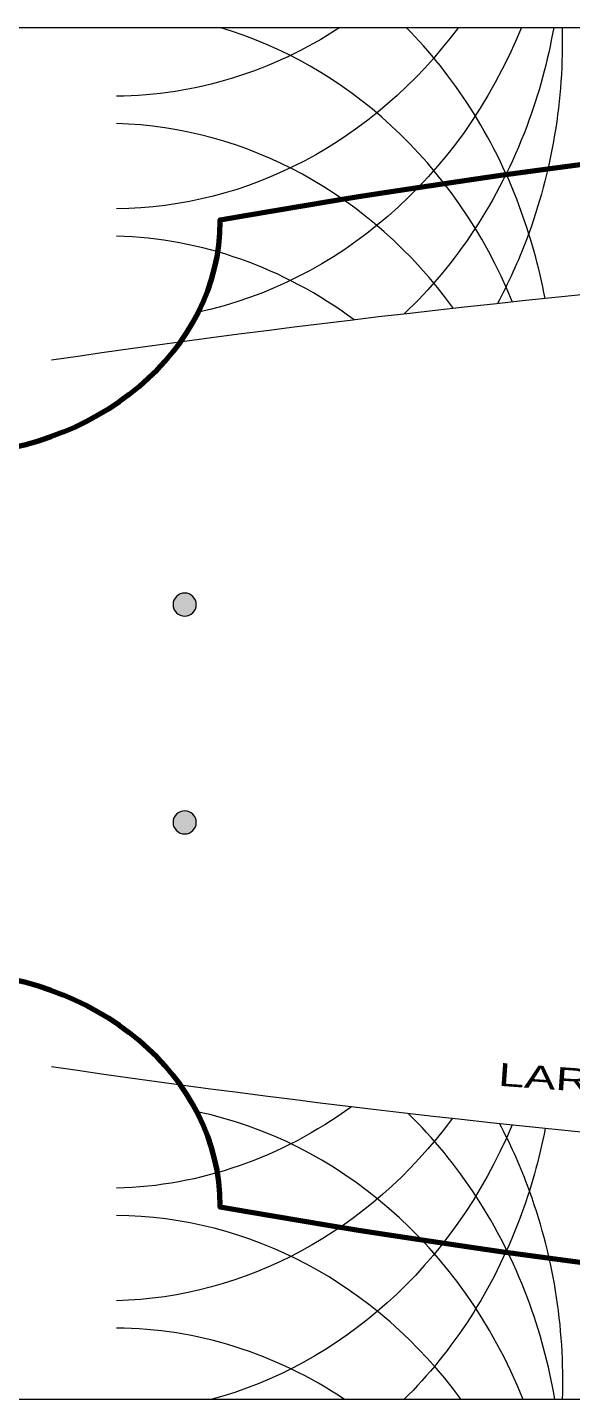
# Model space of a CAD drawing. Header units: inches. Extents: x 0 to 48, y -19.6 to 10.
# Drawn here: x 6.87 to 10.83, y 0 to 10 of the extents above; entities that cross this region are included whole.
import ezdxf

# ---------------------------------------------------------------- set-up
doc = ezdxf.new("R2010")
doc.units = ezdxf.units.IN
doc.header["$MEASUREMENT"] = 0
doc.layers.add('Layer 1', color=7, linetype='Continuous')

msp = doc.modelspace()

# ---------------------------------------------------------------- hatches: boundary and pattern name
at = {"layer": 'Layer 1', "true_color": 0xe6e7e8}
h = msp.add_hatch(color=254, dxfattribs=at)
edge = h.paths.add_edge_path()
edge.add_spline(control_points=[(8.095, 5.794), (8.095, 5.747), (8.057, 5.709), (8.011, 5.709), (7.964, 5.709), (7.926, 5.747), (7.926, 5.794), (7.926, 5.84), (7.964, 5.878), (8.011, 5.878), (8.057, 5.878), (8.095, 5.84), (8.095, 5.794)], knot_values=[0, 0, 0, 0, 1, 1, 1, 2, 2, 2, 3, 3, 3, 4, 4, 4, 4], degree=3, periodic=1)
h = msp.add_hatch(color=254, dxfattribs=at)
edge = h.paths.add_edge_path()
edge.add_spline(control_points=[(8.095, 4.206), (8.095, 4.16), (8.057, 4.122), (8.011, 4.122), (7.964, 4.122), (7.926, 4.16), (7.926, 4.206), (7.926, 4.253), (7.964, 4.291), (8.011, 4.291), (8.057, 4.291), (8.095, 4.253), (8.095, 4.206)], knot_values=[0, 0, 0, 0, 1, 1, 1, 2, 2, 2, 3, 3, 3, 4, 4, 4, 4], degree=3, periodic=1)

# ---------------------------------------------------------------- linework, layer by layer
at = {"layer": 'Layer 1', "lineweight": 0}
msp.add_lwpolyline([(48, 10), (48, 0), (0, 0), (0, 10), (48, 10)], dxfattribs=at)
at = {"layer": 'Layer 1', "color": 250, "lineweight": 18, "true_color": 0x231f20}
msp.add_lwpolyline([(48, 10), (48, 0), (0, 0), (0, 10), (48, 10)], dxfattribs=at)
for points in [[(10.003, 10), (9.386, 9.166), (8.468, 8.685), (7.514, 8.679)], [(9.141, 10), (8.65, 9.678), (8.089, 9.503), (7.514, 9.499)], [(10.462, 10), (10.008, 8.884), (9.114, 8.142), (8.111, 7.925)], [(10.398, 7.999), (9.974, 9.025), (9.177, 9.731), (8.267, 10)], [(9.968, 7.952), (9.362, 8.787), (8.459, 9.275), (7.514, 9.299)], [(9.244, 7.869), (8.733, 8.249), (8.132, 8.463), (7.514, 8.479)], [(9.224, 2.134), (8.717, 1.763), (8.124, 1.555), (7.514, 1.54)], [(9.959, 2.049), (9.352, 1.224), (8.453, 0.743), (7.514, 0.72)], [(10.475, 0), (10.021, 1.133), (9.114, 1.884), (8.099, 2.098)], [(10.395, 2.001), (9.958, 0.96), (9.135, 0.251), (8.202, 0)], [(10.023, 0), (9.404, 0.848), (8.478, 1.336), (7.514, 1.341)], [(9.175, 0), (8.676, 0.335), (8.102, 0.518), (7.514, 0.521)]]:
    msp.add_open_spline(points, degree=3, dxfattribs=at)
for points, knots in [([(10.697, 10), (10.654, 9.754), (10.589, 9.513), (10.501, 9.279), (10.295, 8.732), (9.985, 8.271), (9.608, 7.912)], [0, 0, 0, 0, 1, 1, 1, 2, 2, 2, 2]), ([(10.634, 8.024), (10.591, 8.254), (10.528, 8.481), (10.446, 8.7), (10.253, 9.213), (9.968, 9.651), (9.622, 10)], [0, 0, 0, 0, 1, 1, 1, 2, 2, 2, 2]), ([(10.758, 10), (10.772, 9.476), (10.686, 8.95), (10.501, 8.459), (10.439, 8.294), (10.367, 8.137), (10.287, 7.987)], [0, 0, 0, 0, 1, 1, 1, 2, 2, 2, 2]), ([(40.959, 7.575), (36.91, 8.175), (31.858, 8.565), (26.322, 8.651), (25.672, 9.17), (24.869, 9.476), (24, 9.476), (23.131, 9.476), (22.328, 9.17), (21.678, 8.651), (16.142, 8.565), (11.09, 8.175), (7.041, 7.575)], [0, 0, 0, 0, 1, 1, 1, 2, 2, 2, 3, 3, 3, 4, 4, 4, 4]), ([(8.095, 5.794), (8.095, 5.747), (8.057, 5.709), (8.011, 5.709), (7.964, 5.709), (7.926, 5.747), (7.926, 5.794), (7.926, 5.84), (7.964, 5.878), (8.011, 5.878), (8.057, 5.878), (8.095, 5.84), (8.095, 5.794)], [0, 0, 0, 0, 1, 1, 1, 2, 2, 2, 3, 3, 3, 4, 4, 4, 4]), ([(8.095, 4.206), (8.095, 4.16), (8.057, 4.122), (8.011, 4.122), (7.964, 4.122), (7.926, 4.16), (7.926, 4.206), (7.926, 4.253), (7.964, 4.291), (8.011, 4.291), (8.057, 4.291), (8.095, 4.253), (8.095, 4.206)], [0, 0, 0, 0, 1, 1, 1, 2, 2, 2, 3, 3, 3, 4, 4, 4, 4]), ([(40.959, 2.425), (36.929, 1.827), (31.904, 1.438), (26.398, 1.35), (26.398, 1.35), (26.374, 1.332), (26.374, 1.332), (26.374, 1.332), (26.469, 1.299), (26.469, 1.299), (26.469, 1.299), (26.521, 1.282), (26.521, 1.282), (26.521, 1.282), (26.519, 1.282), (26.519, 1.282), (26.519, 1.282), (26.856, 1.163), (26.856, 1.163), (26.856, 1.163), (25.926, 0.972), (25.926, 0.972), (25.926, 0.972), (25.116, 0.819), (25.116, 0.819), (25.116, 0.819), (23.898, 0.704), (23.898, 0.704), (23.898, 0.704), (23.129, 0.759), (23.129, 0.759), (23.129, 0.759), (21.101, 1.125), (21.101, 1.125), (21.101, 1.125), (21.607, 1.322), (21.607, 1.322), (21.607, 1.322), (21.576, 1.35), (21.576, 1.35), (16.08, 1.439), (11.065, 1.828), (7.041, 2.425)], [0, 0, 0, 0, 1, 1, 1, 2, 2, 2, 3, 3, 3, 4, 4, 4, 5, 5, 5, 6, 6, 6, 7, 7, 7, 8, 8, 8, 9, 9, 9, 10, 10, 10, 11, 11, 11, 12, 12, 12, 13, 13, 13, 14, 14, 14, 14]), ([(10.706, 0), (10.663, 0.252), (10.596, 0.501), (10.506, 0.741), (10.304, 1.276), (10.003, 1.729), (9.638, 2.085)], [0, 0, 0, 0, 1, 1, 1, 2, 2, 2, 2]), ([(10.762, 0), (10.779, 0.531), (10.693, 1.064), (10.506, 1.561), (10.447, 1.718), (10.379, 1.868), (10.303, 2.011)], [0, 0, 0, 0, 1, 1, 1, 2, 2, 2, 2]), ([(10.635, 1.976), (10.592, 1.752), (10.531, 1.533), (10.451, 1.32), (10.254, 0.797), (9.962, 0.352), (9.607, 0)], [0, 0, 0, 0, 1, 1, 1, 2, 2, 2, 2])]:
    msp.add_open_spline(points, degree=3, knots=knots, dxfattribs=at)
at = {"layer": 'Layer 1', "lineweight": 0}
for points, knots in [([(24, 0.207), (30.03, 0.207), (35.536, 0.658), (39.731, 1.402), (39.731, 1.406), (39.731, 1.409), (39.731, 1.412), (39.731, 2.353), (40.633, 3.115), (41.746, 3.115), (42.498, 3.115), (43.154, 2.766), (43.501, 2.25), (46.214, 3.028), (47.809, 3.977), (47.809, 5), (47.809, 6.023), (46.214, 6.972), (43.501, 7.75), (43.154, 7.234), (42.498, 6.885), (41.746, 6.885), (40.633, 6.885), (39.731, 7.647), (39.731, 8.588), (39.731, 8.591), (39.731, 8.594), (39.731, 8.598), (35.536, 9.342), (30.03, 9.793), (24, 9.793), (17.97, 9.793), (12.464, 9.342), (8.269, 8.598), (8.269, 8.594), (8.269, 8.591), (8.269, 8.588), (8.269, 7.647), (7.367, 6.885), (6.254, 6.885), (5.502, 6.885), (4.846, 7.234), (4.499, 7.75), (1.785, 6.972), (0.192, 6.023), (0.192, 5), (0.192, 3.977), (1.785, 3.028), (4.499, 2.25), (4.846, 2.766), (5.502, 3.115), (6.254, 3.115), (7.367, 3.115), (8.269, 2.353), (8.269, 1.412), (8.269, 1.409), (8.269, 1.406), (8.269, 1.402), (12.464, 0.658), (17.97, 0.207), (24, 0.207)], [0, 0, 0, 0, 1, 1, 1, 2, 2, 2, 3, 3, 3, 4, 4, 4, 5, 5, 5, 6, 6, 6, 7, 7, 7, 8, 8, 8, 9, 9, 9, 10, 10, 10, 11, 11, 11, 12, 12, 12, 13, 13, 13, 14, 14, 14, 15, 15, 15, 16, 16, 16, 17, 17, 17, 18, 18, 18, 19, 19, 19, 20, 20, 20, 20]), ([(8.095, 5.794), (8.095, 5.747), (8.057, 5.709), (8.011, 5.709), (7.964, 5.709), (7.926, 5.747), (7.926, 5.794), (7.926, 5.84), (7.964, 5.878), (8.011, 5.878), (8.057, 5.878), (8.095, 5.84), (8.095, 5.794)], [0, 0, 0, 0, 1, 1, 1, 2, 2, 2, 3, 3, 3, 4, 4, 4, 4]), ([(8.095, 4.206), (8.095, 4.16), (8.057, 4.122), (8.011, 4.122), (7.964, 4.122), (7.926, 4.16), (7.926, 4.206), (7.926, 4.253), (7.964, 4.291), (8.011, 4.291), (8.057, 4.291), (8.095, 4.253), (8.095, 4.206)], [0, 0, 0, 0, 1, 1, 1, 2, 2, 2, 3, 3, 3, 4, 4, 4, 4])]:
    msp.add_open_spline(points, degree=3, knots=knots, dxfattribs=at)
at = {"layer": 'Layer 1', "color": 177, "lineweight": 70, "true_color": 0x2e3092}
msp.add_open_spline([(24, 0.207), (30.03, 0.207), (35.536, 0.658), (39.731, 1.402), (39.731, 1.406), (39.731, 1.409), (39.731, 1.412), (39.731, 2.353), (40.633, 3.115), (41.746, 3.115), (42.498, 3.115), (43.154, 2.766), (43.501, 2.25), (46.214, 3.028), (47.809, 3.977), (47.809, 5), (47.809, 6.023), (46.214, 6.972), (43.501, 7.75), (43.154, 7.234), (42.498, 6.885), (41.746, 6.885), (40.633, 6.885), (39.731, 7.647), (39.731, 8.588), (39.731, 8.591), (39.731, 8.594), (39.731, 8.598), (35.536, 9.342), (30.03, 9.793), (24, 9.793), (17.97, 9.793), (12.464, 9.342), (8.269, 8.598), (8.269, 8.594), (8.269, 8.591), (8.269, 8.588), (8.269, 7.647), (7.367, 6.885), (6.254, 6.885), (5.502, 6.885), (4.846, 7.234), (4.499, 7.75), (1.785, 6.972), (0.192, 6.023), (0.192, 5), (0.192, 3.977), (1.785, 3.028), (4.499, 2.25), (4.846, 2.766), (5.502, 3.115), (6.254, 3.115), (7.367, 3.115), (8.269, 2.353), (8.269, 1.412), (8.269, 1.409), (8.269, 1.406), (8.269, 1.402), (12.464, 0.658), (17.97, 0.207), (24, 0.207)], degree=3, knots=[0, 0, 0, 0, 1, 1, 1, 2, 2, 2, 3, 3, 3, 4, 4, 4, 5, 5, 5, 6, 6, 6, 7, 7, 7, 8, 8, 8, 9, 9, 9, 10, 10, 10, 11, 11, 11, 12, 12, 12, 13, 13, 13, 14, 14, 14, 15, 15, 15, 16, 16, 16, 17, 17, 17, 18, 18, 18, 19, 19, 19, 20, 20, 20, 20], dxfattribs=at)

# ---------------------------------------------------------------- texts
at = {"layer": 'Layer 1', "color": 250, "true_color": 0x231f20, "insert": (10.289, 2.285), "char_height": 0.16738, "attachment_point": 7, "rotation": 355.958}
msp.add_mtext('\\fArial|b0|i0|c0|p34;\\W1.46125;LARGEST', dxfattribs=at)

doc.saveas('drawing.dxf')
